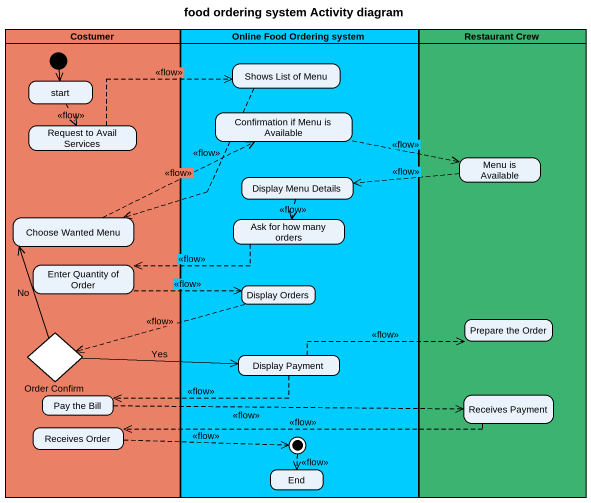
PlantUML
@startuml
title food ordering system Activity diagram
hide empty description
state Costumer <<partition>> #EA8066 {
  state "start" as start_
  state "Request to Avail Services" as Request_to_Avail_Services
  state "Choose Wanted Menu" as Choose_Wanted_Menu
  state "Enter Quantity of Order" as Enter_Quantity_of_Order
  state "Order Confirm" as Order_Confirm <<choice>>
  state "Receives Order" as Receives_Order
  state "Pay the Bill" as Pay_the_Bill
  [*] --> start_
}
state "Online Food Ordering system" as Online_Food_Ordering_system <<partition>> #00CCFF {
  state "Shows List of Menu" as Shows_List_of_Menu
  state "Confirmation if Menu is Available" as Confirmation_if_Menu_is
  state "Display Menu Details" as Display_Menu_Details
  state "Ask for how many orders" as Ask_for_how_many_orders
  state "Display Orders" as Display_Orders
  state "Display Payment" as Display_Payment
  state "End" as End_
  state final1 <<end>>
}
state "Restaurant Crew" as Restaurant_Crew <<partition>> #3CB371 {
  state "Menu is Available" as Menu_is_Available
  state "Prepare the Order" as Prepare_the_Order
  state "Receives Payment" as Receives_Payment
}
start_ -[dashed]-> Request_to_Avail_Services : <<flow>>
Shows_List_of_Menu -[dashed]-> Choose_Wanted_Menu : <<flow>>
Confirmation_if_Menu_is -right[dashed]-> Menu_is_Available : <<flow>>
Request_to_Avail_Services -right[dashed]-> Shows_List_of_Menu : <<flow>>
Menu_is_Available -left[dashed]-> Display_Menu_Details : <<flow>>
Display_Menu_Details -[dashed]-> Ask_for_how_many_orders : <<flow>>
Choose_Wanted_Menu -right[dashed]-> Confirmation_if_Menu_is : <<flow>>
Ask_for_how_many_orders -left[dashed]-> Enter_Quantity_of_Order : <<flow>>
Enter_Quantity_of_Order -right[dashed]-> Display_Orders : <<flow>>
Display_Orders -left[dashed]-> Order_Confirm : <<flow>>
Order_Confirm -up-> Choose_Wanted_Menu : No
Order_Confirm -right-> Display_Payment : Yes
Display_Payment -right[dashed]-> Prepare_the_Order : <<flow>>
Display_Payment -left[dashed]-> Pay_the_Bill : <<flow>>
Receives_Order -right[dashed]-> final1 : <<flow>>
Pay_the_Bill -right[dashed]-> Receives_Payment : <<flow>>
Receives_Payment -left[dashed]-> Receives_Order : <<flow>>
final1 -[dashed]-> End_ : <<flow>>
@enduml
